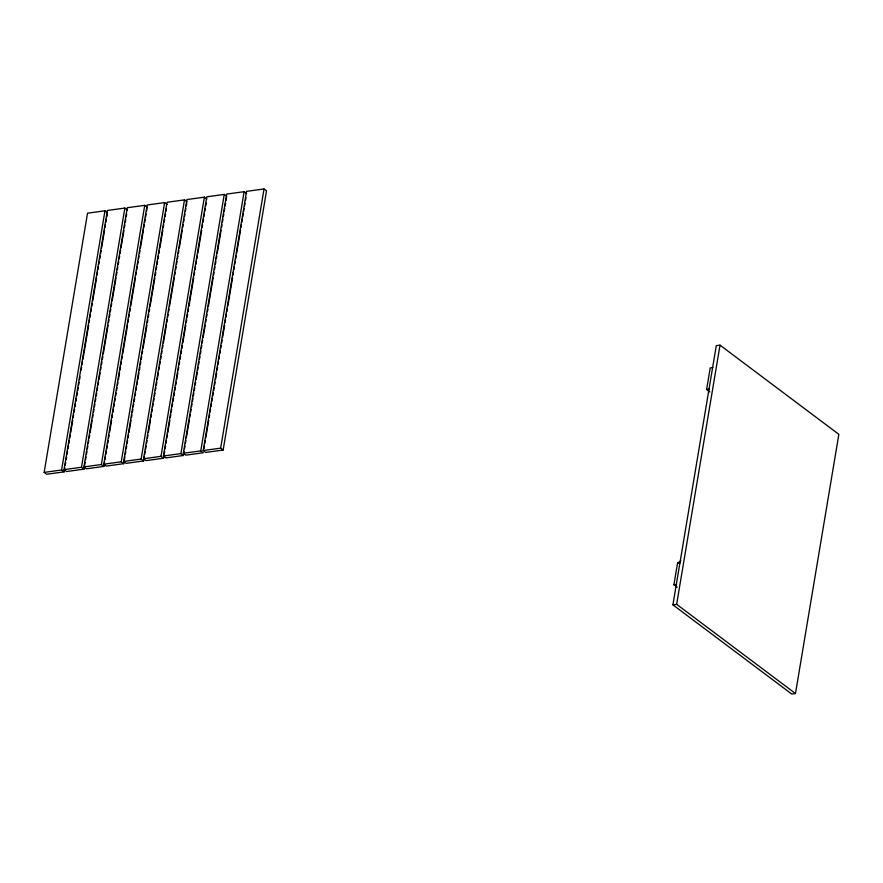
<?xml version="1.0" encoding="UTF-8"?>
<svg xmlns="http://www.w3.org/2000/svg" width="883" height="883" viewBox="0 0 883 883"><rect width="100%" height="100%" fill="white"/><g stroke="black" fill="none" stroke-linecap="round" stroke-linejoin="round"><path stroke-width="1.32" d="M64.79 467.791L64.117 471.864L46.656 474.259L44.15 472.383L87.527 213.189L104.978 210.794L107.483 212.671M64.117 471.864L61.6 469.988L104.978 210.794M85.132 462.35L83.995 469.138L66.534 471.533L64.029 469.646L107.406 210.463L124.856 208.068L127.362 209.944M65.243 465.076L65.706 462.372M66.159 459.657L66.611 456.941M67.064 454.226L67.516 451.511M67.969 448.796L68.433 446.081M68.885 443.365L69.338 440.65M69.79 437.946L70.243 435.231M70.695 432.515L72.737 420.297M73.201 417.582L73.653 414.867M74.106 412.162L74.558 409.447M75.011 406.732L75.463 404.017M75.916 401.301L76.38 398.586M76.832 395.871L77.285 393.156M77.737 390.441L78.19 387.725M78.642 385.021L79.106 382.306M79.558 379.591L80.011 376.875M81.148 370.087L81.6 367.372M82.053 364.657L82.505 361.953M82.958 359.238L88.642 325.308M89.095 322.593L89.547 319.878M90 317.163L90.452 314.447M90.905 311.743L91.368 309.028M91.821 306.313L92.273 303.597M92.726 300.882L96.589 277.814M97.042 275.099L97.494 272.383M97.947 269.668L98.399 266.953M98.852 264.238L99.315 261.534M99.768 258.818L100.221 256.103M100.673 253.388L101.126 250.673M101.578 247.957L104.536 230.32M104.989 227.604L105.441 224.889M105.894 222.174L106.346 219.459M106.81 216.743L107.262 214.028M83.995 469.138L81.49 467.25L124.856 208.068M104.558 462.339L103.874 466.412L86.424 468.807L83.907 466.919L127.284 207.726L144.735 205.331L147.251 207.218M85.585 459.635L86.037 456.919M86.49 454.204L86.942 451.5M87.395 448.785L87.858 446.07M88.311 443.354L88.764 440.639M89.216 437.924L89.669 435.209M90.121 432.493L92.163 420.286M92.627 417.571L93.079 414.855M93.532 412.14L93.984 409.425M94.437 406.71L94.889 403.995M95.353 401.29L95.805 398.575M96.258 395.86L96.711 393.145M97.163 390.429L97.616 387.714M98.068 384.999L98.532 382.284M98.984 379.569L100.121 372.792M100.574 370.076L101.026 367.361M101.479 364.646L101.931 361.931M102.384 359.215L102.836 356.5M103.3 353.785L108.068 325.297M108.521 322.582L108.973 319.867M109.426 317.152L109.878 314.436M110.331 311.721L110.794 309.006M111.247 306.291L111.7 303.575M112.152 300.871L116.015 277.792M116.468 275.088L116.92 272.372M117.373 269.657L117.825 266.942M118.289 264.227L118.741 261.511M119.194 258.796L119.647 256.081M120.099 253.366L120.552 250.662M121.004 247.946L123.962 230.297M124.415 227.582L124.867 224.878M125.32 222.163L125.772 219.448M126.236 216.732L126.688 214.017M103.874 466.412L101.368 464.524L144.735 205.331M124.889 456.897L123.752 463.674L106.302 466.069L103.797 464.193L147.163 204.999L164.624 202.604L167.13 204.492M105.011 459.624L105.463 456.908M105.916 454.193L106.368 451.478M106.821 448.763L107.285 446.047M107.737 443.343L108.19 440.628M108.642 437.913L109.095 435.198M109.547 432.482L111.6 420.264M112.053 417.56L112.505 414.844M112.958 412.129L113.41 409.414M113.863 406.699L114.315 403.984M114.779 401.268L115.232 398.553M115.684 395.838L116.137 393.134M116.589 390.418L117.042 387.703M117.494 384.988L117.958 382.273M118.41 379.558L119.547 372.769M120 370.054L120.452 367.35M120.905 364.635L121.357 361.92M121.81 359.204L122.273 356.489M122.726 353.774L127.494 325.275M127.947 322.56L128.399 319.845M128.852 317.14L129.304 314.425M129.757 311.71L130.22 308.995M130.673 306.28L135.441 277.781M135.894 275.066L136.346 272.35M136.799 269.635L137.251 266.931M137.715 264.216L138.167 261.5M138.62 258.785L139.072 256.07M139.525 253.355L139.978 250.64M140.43 247.924L143.388 230.286M143.841 227.571L144.293 224.856M144.746 222.141L145.209 219.426M145.662 216.721L146.114 214.006M146.567 211.291L147.019 208.576M123.752 463.674L121.247 461.798L164.624 202.604M144.315 456.875L143.631 460.948L126.181 463.343L123.675 461.467L167.042 202.273L184.503 199.878L187.008 201.754M125.342 454.182L125.794 451.467M126.258 448.752L126.71 446.036M127.163 443.321L127.616 440.606M128.068 437.891L128.521 435.176M128.973 432.471L131.026 420.253M131.479 417.538L131.931 414.822M132.384 412.107L132.836 409.403M133.289 406.688L133.741 403.973M134.205 401.257L134.657 398.542M135.11 395.827L135.563 393.112M136.015 390.396L136.468 387.681M136.931 384.966L137.384 382.262M137.836 379.547L138.973 372.758M139.426 370.043L139.878 367.328M140.331 364.613L140.783 361.898M141.236 359.193L141.699 356.478M142.152 353.763L142.605 351.048M143.057 348.332L146.92 325.264M147.373 322.549L147.825 319.834M148.278 317.118L148.73 314.403M149.194 311.688L149.646 308.984M150.099 306.269L154.867 277.77M155.32 275.054L155.772 272.339M156.225 269.624L156.677 266.909M157.141 264.194L157.593 261.478M158.046 258.763L158.499 256.059M158.951 253.344L159.404 250.629M159.867 247.913L162.814 230.275M163.267 227.56L163.719 224.845M164.172 222.13L164.635 219.414M165.088 216.699L165.54 213.984M165.993 211.269L166.446 208.554M143.631 460.948L141.125 459.061L184.503 199.878M164.657 451.434L163.521 458.222L146.059 460.617L143.554 458.73L186.931 199.547L204.381 197.152L206.887 199.028M144.768 454.16L145.22 451.445M145.684 448.741L146.137 446.025M146.589 443.31L147.042 440.595M147.494 437.88L147.947 435.164M148.399 432.449L150.452 420.242M150.905 417.527L151.357 414.811M151.81 412.096L152.262 409.381M152.715 406.666L153.178 403.95M153.631 401.235L154.083 398.531M154.536 395.816L154.989 393.101M155.441 390.385L155.894 387.67M156.357 384.955L156.81 382.24M157.262 379.524L158.399 372.747M158.852 370.032L159.304 367.317M159.757 364.602L160.209 361.887M160.662 359.171L161.125 356.456M161.578 353.741L162.031 351.026M162.483 348.321L162.936 345.606M163.388 342.891L166.346 325.242M166.799 322.538L167.251 319.823M167.704 317.107L168.156 314.392M168.62 311.677L169.072 308.962M169.525 306.246L174.293 277.748M174.746 275.032L175.198 272.328M175.651 269.613L176.114 266.898M176.567 264.183L177.019 261.467M177.472 258.752L177.924 256.037M178.377 253.322L178.83 250.606M179.293 247.902L182.24 230.253M182.693 227.538L183.145 224.823M183.598 222.119L184.061 219.403M184.514 216.688L184.966 213.973M185.419 211.258L185.871 208.543M186.324 205.827L186.788 203.112M163.521 458.222L161.004 456.334L204.381 197.152M184.083 451.423L183.399 455.496L165.949 457.891L163.432 456.003L206.81 196.81L224.26 194.415L226.765 196.302M165.11 448.719L165.562 446.003M166.015 443.288L166.468 440.584M166.92 437.869L167.373 435.153M167.836 432.438L169.878 420.22M170.331 417.504L170.783 414.8M171.236 412.085L171.688 409.37M172.141 406.655L172.604 403.939M173.057 401.224L173.51 398.509M173.962 395.794L174.415 393.078M174.867 390.374L175.32 387.659M175.783 384.944L176.236 382.229M176.688 379.513L177.825 372.725M178.278 370.01L178.73 367.295M179.183 364.591L179.635 361.875M180.099 359.16L180.551 356.445M181.004 353.73L181.457 351.015M181.909 348.299L182.362 345.584M182.814 342.869L185.772 325.231M186.225 322.516L186.677 319.801M187.13 317.085L187.582 314.381M188.046 311.666L188.498 308.951M188.951 306.235L193.719 277.737M194.172 275.021L194.624 272.306M195.077 269.591L195.54 266.876M195.993 264.172L196.445 261.456M196.898 258.741L197.351 256.026M197.803 253.311L201.666 230.242M202.119 227.527L202.571 224.812M203.035 222.097L203.487 219.381M203.94 216.666L204.392 213.962M204.845 211.247L205.298 208.531M205.75 205.816L206.214 203.101M183.399 455.496L180.894 453.608L224.26 194.415M183.311 453.277L200.772 450.882L203.278 452.758L185.827 455.153L183.311 453.277L226.688 194.083L244.138 191.688L246.655 193.576M184.536 448.707L184.988 445.992M185.441 443.277L185.894 440.562M186.346 437.847L189.304 420.209M189.757 417.493L190.209 414.778M190.662 412.063L191.114 409.348M191.578 406.644L192.03 403.928M192.483 401.213L192.936 398.498M193.388 395.783L193.841 393.067M194.293 390.352L194.757 387.637M195.209 384.922L195.662 382.207M196.114 379.502L197.251 372.714M197.704 369.999L198.156 367.284M198.609 364.569L199.061 361.853M199.525 359.138L199.977 356.434M200.43 353.719L200.882 351.004M201.335 348.288L201.788 345.573M202.24 342.858L202.704 340.143M203.156 337.427L205.198 325.22M205.651 322.505L206.103 319.789M206.556 317.074L207.019 314.359M207.472 311.644L207.924 308.929M208.377 306.213L213.145 277.726M213.598 275.01L214.05 272.295M214.503 269.58L214.966 266.865M215.419 264.149L215.871 261.434M216.324 258.719L216.776 256.004M217.229 253.3L221.092 230.231M221.545 227.516L221.997 224.801M222.461 222.086L222.913 219.37M223.366 216.655L223.818 213.94M224.271 211.225L224.724 208.509M225.176 205.794L225.64 203.09M226.092 200.375L226.545 197.66M200.772 450.882L244.138 191.688M203.2 450.551L246.567 191.357L264.028 188.962L266.534 190.838L223.156 450.032L205.706 452.427L203.2 450.551L220.651 448.145L223.156 450.032M203.962 448.685L204.414 445.981M204.867 443.266L205.32 440.551M205.772 437.836L208.73 420.198M209.183 417.482L209.635 414.767M210.088 412.052L210.54 409.337M211.004 406.621L211.456 403.906M211.909 401.191L212.362 398.476M212.814 395.772L213.267 393.056M213.719 390.341L214.183 387.626M214.635 384.911L215.088 382.196M215.54 379.48L216.677 372.692M217.13 369.988L217.582 367.273M218.035 364.558L218.498 361.842M218.951 359.127L219.403 356.412M219.856 353.697L220.309 350.981M220.761 348.266L221.214 345.562M221.677 342.847L222.13 340.132M222.582 337.416L224.624 325.198M225.077 322.483L225.529 319.778M225.982 317.063L226.445 314.348M226.898 311.633L227.35 308.918M227.803 306.202L232.571 277.704M233.024 274.988L233.476 272.273M233.94 269.569L234.392 266.854M234.845 264.138L235.297 261.423M235.75 258.708L236.203 255.993M236.655 253.278L240.518 230.209M240.971 227.494L241.423 224.779M241.887 222.063L242.339 219.359M242.792 216.644L243.244 213.929M243.697 211.214L244.149 208.498M244.613 205.783L245.066 203.068M245.518 200.353L245.971 197.637M220.651 448.145L264.028 188.962M677.217 587.239L673.928 584.767L677.537 563.177L680.87 560.738M709.888 391.986L706.599 389.513L710.219 367.913L712.835 367.56M672.912 604.844L716.29 345.65L720.009 345.143L838.85 434.337L795.473 693.53L791.753 694.038L672.912 604.844L676.643 604.325L795.473 693.53M676.643 604.325L720.009 345.143M44.15 472.383L61.6 469.988M64.029 469.646L81.49 467.25M83.907 466.919L101.368 464.524M103.797 464.193L121.247 461.798M123.675 461.467L141.125 459.061M143.554 458.73L161.004 456.334M163.432 456.003L180.894 453.608M706.599 389.513L709.215 389.16M677.537 563.177L680.153 562.813M673.928 584.767L676.544 584.414"/></g></svg>
